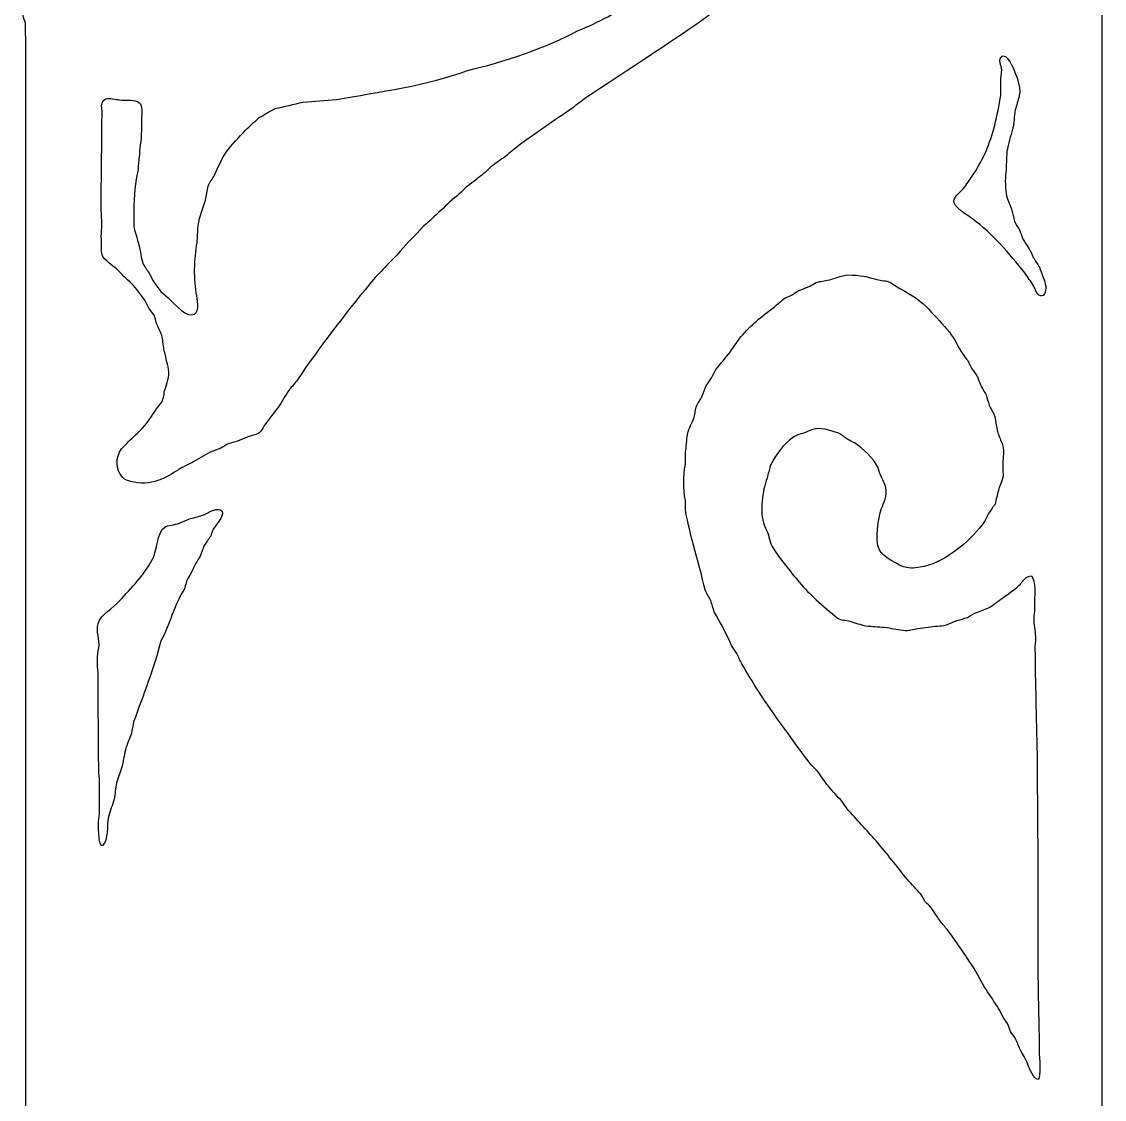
# Model space of a CAD drawing. Header units: centimetres. Extents: x -8.6 to 6.8, y -13.6 to 12.9.
# Drawn here: x -8.56 to -1.87, y -7.9 to -1.25 of the extents above; entities that cross this region are included whole.
import ezdxf

# ---------------------------------------------------------------- set-up
doc = ezdxf.new("R2010")
doc.units = ezdxf.units.CM
doc.header["$MEASUREMENT"] = 0
doc.layers.add('layer 1', color=7, linetype='Continuous')

msp = doc.modelspace()

# ---------------------------------------------------------------- linework, layer by layer
at = {"layer": 'layer 1', "color": 250}
for points, knots in [([(-8.46873, 12.93699), (-6.83087, 12.93626), (-5.16539, 12.93347), (-3.51672, 12.93347), (-3.51672, 12.93347), (-3.11441, 12.93347), (-2.71198, 12.93347), (-2.30967, 12.93347), (-2.30967, 12.93347), (-2.21366, 12.93386), (-2.11761, 12.93425), (-2.0216, 12.93464), (-2.0216, 12.93464), (-1.97231, 12.9414), (-1.92321, 12.93359), (-1.90298, 12.90998), (-1.90298, 12.90998), (-1.88064, 12.8839), (-1.8829, 12.83189), (-1.88994, 12.79138), (-1.88994, 12.79138), (-1.88951, 12.7264), (-1.88908, 12.66141), (-1.88864, 12.59644), (-1.88864, 12.59644), (-1.88864, 12.31464), (-1.88864, 12.03275), (-1.88864, 11.75094), (-1.88864, 11.75094), (-1.88864, 10.65855), (-1.88864, 9.56584), (-1.88864, 8.47345), (-1.88864, 8.47345), (-1.88864, 4.25593), (-1.88864, 0.04032), (-1.88864, -4.16561), (-1.88864, -4.16561), (-1.88864, -6.56336), (-1.88864, -8.95223), (-1.88864, -11.34415), (-1.88864, -11.34415), (-1.88864, -11.90815), (-1.88864, -12.47232), (-1.88864, -13.03632), (-1.88864, -13.03632), (-1.88864, -13.12165), (-1.88864, -13.207), (-1.88864, -13.29232), (-1.88864, -13.29232), (-1.89638, -13.33842), (-1.89374, -13.39634), (-1.88603, -13.44028), (-1.88603, -13.44028), (-1.87483, -13.50417), (-1.89363, -13.55332), (-1.94469, -13.56593), (-1.94469, -13.56593), (-1.98238, -13.57524), (-2.04669, -13.56594), (-2.09199, -13.56593), (-2.09199, -13.56593), (-2.2019, -13.56593), (-2.31186, -13.56593), (-2.42177, -13.56593), (-2.42177, -13.56593), (-2.77846, -13.56593), (-3.13526, -13.56593), (-3.49195, -13.56593), (-3.49195, -13.56593), (-4.64935, -13.56593), (-5.80709, -13.56593), (-6.96449, -13.56593), (-6.96449, -13.56593), (-7.35246, -13.56593), (-7.74055, -13.56593), (-8.12852, -13.56593), (-8.12852, -13.56593), (-8.21758, -13.56593), (-8.30667, -13.56593), (-8.39573, -13.56593), (-8.39573, -13.56593), (-8.44625, -13.566), (-8.49298, -13.57686), (-8.51826, -13.54714), (-8.51826, -13.54714), (-8.54505, -13.51567), (-8.52588, -13.47495), (-8.53391, -13.42737), (-8.53391, -13.42737), (-8.54564, -13.35778), (-8.53261, -13.28807), (-8.5326, -13.21364), (-8.5326, -13.21364), (-8.5326, -12.91657), (-8.5326, -12.61941), (-8.5326, -12.32234), (-8.5326, -12.32234), (-8.5326, -11.1689), (-8.5326, -10.01511), (-8.5326, -8.86166), (-8.5326, -8.86166), (-8.5326, -6.36025), (-8.5326, -3.85808), (-8.5326, -1.35667), (-8.5326, -1.35667), (-8.53347, -1.3234), (-8.53434, -1.29012), (-8.53521, -1.25685), (-8.53521, -1.25685), (-8.53999, -1.2412), (-8.54477, -1.22554), (-8.54955, -1.20988), (-8.54955, -1.20988), (-8.54433, -1.19227), (-8.53912, -1.17465), (-8.53391, -1.15704), (-8.53391, -1.15704), (-8.53347, -1.12768), (-8.53304, -1.09832), (-8.5326, -1.06896), (-8.5326, -1.06896), (-8.5326, -0.96211), (-8.5326, -0.85523), (-8.5326, -0.74838), (-8.5326, -0.74838), (-8.5326, -0.32841), (-8.5326, 0.09168), (-8.5326, 0.51165), (-8.5326, 0.51165), (-8.5326, 1.81461), (-8.5326, 3.11796), (-8.5326, 4.42092), (-8.5326, 4.42092), (-8.5326, 6.58299), (-8.5326, 8.74571), (-8.5326, 10.90779), (-8.5326, 10.90779), (-8.5326, 11.41817), (-8.5326, 11.9287), (-8.5326, 12.43908), (-8.5326, 12.43908), (-8.5326, 12.50601), (-8.5326, 12.57296), (-8.5326, 12.63989), (-8.5326, 12.63989), (-8.53918, 12.67969), (-8.54064, 12.72334), (-8.53391, 12.76319), (-8.53391, 12.76319), (-8.52258, 12.83018), (-8.55587, 12.89751), (-8.50132, 12.9276), (-8.50132, 12.9276), (-8.49046, 12.93073), (-8.47959, 12.93386), (-8.46873, 12.93699)], [0, 0, 0, 0, 0.025, 0.025, 0.025, 0.025, 0.05, 0.05, 0.05, 0.05, 0.075, 0.075, 0.075, 0.075, 0.1, 0.1, 0.1, 0.1, 0.125, 0.125, 0.125, 0.125, 0.15, 0.15, 0.15, 0.15, 0.175, 0.175, 0.175, 0.175, 0.2, 0.2, 0.2, 0.2, 0.225, 0.225, 0.225, 0.225, 0.25, 0.25, 0.25, 0.25, 0.275, 0.275, 0.275, 0.275, 0.3, 0.3, 0.3, 0.3, 0.325, 0.325, 0.325, 0.325, 0.35, 0.35, 0.35, 0.35, 0.375, 0.375, 0.375, 0.375, 0.4, 0.4, 0.4, 0.4, 0.425, 0.425, 0.425, 0.425, 0.45, 0.45, 0.45, 0.45, 0.475, 0.475, 0.475, 0.475, 0.5, 0.5, 0.5, 0.5, 0.525, 0.525, 0.525, 0.525, 0.55, 0.55, 0.55, 0.55, 0.575, 0.575, 0.575, 0.575, 0.6, 0.6, 0.6, 0.6, 0.625, 0.625, 0.625, 0.625, 0.65, 0.65, 0.65, 0.65, 0.675, 0.675, 0.675, 0.675, 0.7, 0.7, 0.7, 0.7, 0.725, 0.725, 0.725, 0.725, 0.75, 0.75, 0.75, 0.75, 0.775, 0.775, 0.775, 0.775, 0.8, 0.8, 0.8, 0.8, 0.825, 0.825, 0.825, 0.825, 0.85, 0.85, 0.85, 0.85, 0.875, 0.875, 0.875, 0.875, 0.9, 0.9, 0.9, 0.9, 0.925, 0.925, 0.925, 0.925, 0.95, 0.95, 0.95, 0.95, 1, 1, 1, 1]), ([(-2.99532, 0.1394), (-3.02495, 0.11862), (-3.04601, 0.09086), (-3.07483, 0.07011), (-3.07483, 0.07011), (-3.19071, -0.0133), (-3.28578, -0.11753), (-3.40201, -0.20115), (-3.40201, -0.20115), (-3.41461, -0.21289), (-3.42721, -0.22464), (-3.43981, -0.23638), (-3.43981, -0.23638), (-3.50723, -0.2844), (-3.57063, -0.33525), (-3.63794, -0.38317), (-3.63794, -0.38317), (-3.66314, -0.40548), (-3.68835, -0.4278), (-3.71355, -0.45011), (-3.71355, -0.45011), (-3.84863, -0.54294), (-3.98275, -0.63652), (-4.11763, -0.72959), (-4.11763, -0.72959), (-4.1733, -0.768), (-4.22544, -0.81249), (-4.28318, -0.84937), (-4.28318, -0.84937), (-4.30186, -0.85876), (-4.32055, -0.86816), (-4.33923, -0.87755), (-4.33923, -0.87755), (-4.4271, -0.93368), (-4.5169, -0.9947), (-4.60905, -1.04665), (-4.60905, -1.04665), (-4.66119, -1.07209), (-4.71334, -1.09754), (-4.76548, -1.12298), (-4.76548, -1.12298), (-4.87989, -1.18706), (-4.99569, -1.25471), (-5.12264, -1.305), (-5.12264, -1.305), (-5.29725, -1.40206), (-5.60128, -1.5067), (-5.80567, -1.55043), (-5.80567, -1.55043), (-6.03937, -1.64212), (-6.36146, -1.68474), (-6.61384, -1.7301), (-6.61384, -1.7301), (-6.68205, -1.73558), (-6.75028, -1.74106), (-6.81849, -1.74654), (-6.81849, -1.74654), (-6.87671, -1.75985), (-6.93495, -1.77316), (-6.99316, -1.78647), (-6.99316, -1.78647), (-7.02575, -1.80486), (-7.05834, -1.82326), (-7.09093, -1.84166), (-7.09093, -1.84166), (-7.11873, -1.86749), (-7.14655, -1.89333), (-7.17435, -1.91916), (-7.17435, -1.91916), (-7.21334, -1.96274), (-7.25936, -2.00595), (-7.29297, -2.05421), (-7.29297, -2.05421), (-7.32341, -2.0979), (-7.34178, -2.1465), (-7.36597, -2.1963), (-7.36597, -2.1963), (-7.37728, -2.2196), (-7.39613, -2.23891), (-7.40507, -2.26441), (-7.40507, -2.26441), (-7.41072, -2.29337), (-7.41637, -2.32234), (-7.42202, -2.35131), (-7.42202, -2.35131), (-7.43874, -2.40157), (-7.45663, -2.4469), (-7.46764, -2.50866), (-7.46764, -2.50866), (-7.46938, -2.54389), (-7.47112, -2.57913), (-7.47285, -2.61435), (-7.47285, -2.61435), (-7.49065, -2.71327), (-7.49528, -2.83966), (-7.47546, -2.94198), (-7.47546, -2.94198), (-7.46778, -2.98165), (-7.45594, -3.05593), (-7.50544, -3.05941), (-7.50544, -3.05941), (-7.55926, -3.06321), (-7.63077, -2.96742), (-7.66577, -2.94198), (-7.66577, -2.94198), (-7.70906, -2.91053), (-7.74119, -2.85918), (-7.76484, -2.81046), (-7.76484, -2.81046), (-7.77831, -2.78893), (-7.79178, -2.7674), (-7.80525, -2.74587), (-7.80525, -2.74587), (-7.82102, -2.70956), (-7.82156, -2.66613), (-7.83262, -2.62609), (-7.83262, -2.62609), (-7.84261, -2.59165), (-7.85261, -2.5572), (-7.8626, -2.52275), (-7.8626, -2.52275), (-7.86304, -2.48831), (-7.86347, -2.45386), (-7.8639, -2.41942), (-7.8639, -2.41942), (-7.86391, -2.32382), (-7.85458, -2.23962), (-7.83783, -2.16107), (-7.83783, -2.16107), (-7.83523, -2.13445), (-7.83262, -2.10783), (-7.83001, -2.08122), (-7.83001, -2.08122), (-7.82914, -2.06478), (-7.82828, -2.04833), (-7.82741, -2.03189), (-7.82741, -2.03189), (-7.81711, -1.97552), (-7.81568, -1.91416), (-7.81568, -1.85105), (-7.81568, -1.85105), (-7.81567, -1.81409), (-7.80931, -1.77088), (-7.83001, -1.75006), (-7.83001, -1.75006), (-7.85223, -1.72772), (-7.91326, -1.73821), (-7.95385, -1.73245), (-7.95385, -1.73245), (-7.97606, -1.72929), (-8.01306, -1.71912), (-8.03597, -1.72658), (-8.03597, -1.72658), (-8.04654, -1.73002), (-8.056, -1.74015), (-8.05943, -1.75006), (-8.05943, -1.75006), (-8.06788, -1.77449), (-8.05464, -1.80248), (-8.05943, -1.82991), (-8.05943, -1.82991), (-8.0603, -1.86162), (-8.06117, -1.89333), (-8.06204, -1.92503), (-8.06204, -1.92503), (-8.06204, -1.96495), (-8.06204, -2.00489), (-8.06204, -2.04481), (-8.06204, -2.04481), (-8.06291, -2.127), (-8.06378, -2.20922), (-8.06464, -2.29142), (-8.06464, -2.29142), (-8.06464, -2.33173), (-8.06464, -2.37206), (-8.06464, -2.41237), (-8.06464, -2.41237), (-8.06334, -2.44094), (-8.06204, -2.46952), (-8.06073, -2.49809), (-8.06073, -2.49809), (-8.06204, -2.52393), (-8.06334, -2.54977), (-8.06464, -2.5756), (-8.06464, -2.5756), (-8.05827, -2.61191), (-8.07168, -2.66221), (-8.05682, -2.6942), (-8.05682, -2.6942), (-8.04483, -2.72003), (-7.99502, -2.7565), (-7.97079, -2.77406), (-7.97079, -2.77406), (-7.95906, -2.78619), (-7.94733, -2.79833), (-7.9356, -2.81046), (-7.9356, -2.81046), (-7.90754, -2.84197), (-7.87024, -2.86694), (-7.84566, -2.90206), (-7.84566, -2.90206), (-7.82941, -2.92527), (-7.81128, -2.94647), (-7.79612, -2.96899), (-7.79612, -2.96899), (-7.78787, -2.98504), (-7.77961, -3.00109), (-7.77136, -3.01714), (-7.77136, -3.01714), (-7.76006, -3.03201), (-7.74876, -3.04689), (-7.73747, -3.06176), (-7.73747, -3.06176), (-7.73312, -3.0782), (-7.72877, -3.09464), (-7.72443, -3.11108), (-7.72443, -3.11108), (-7.71313, -3.13574), (-7.70183, -3.16041), (-7.69054, -3.18506), (-7.69054, -3.18506), (-7.68619, -3.21364), (-7.68185, -3.24222), (-7.6775, -3.27079), (-7.6775, -3.27079), (-7.66795, -3.31228), (-7.65838, -3.35378), (-7.64883, -3.39526), (-7.64883, -3.39526), (-7.64087, -3.43904), (-7.66145, -3.48476), (-7.67099, -3.51857), (-7.67099, -3.51857), (-7.6784, -3.54485), (-7.67922, -3.57422), (-7.69054, -3.59725), (-7.69054, -3.59725), (-7.7014, -3.61134), (-7.71226, -3.62543), (-7.72313, -3.63952), (-7.72313, -3.63952), (-7.75187, -3.68184), (-7.77608, -3.72044), (-7.80916, -3.75812), (-7.80916, -3.75812), (-7.83827, -3.78592), (-7.86738, -3.81371), (-7.89649, -3.8415), (-7.89649, -3.8415), (-7.91083, -3.85637), (-7.92517, -3.87125), (-7.93951, -3.88612), (-7.93951, -3.88612), (-7.97696, -3.93991), (-7.97659, -4.0124), (-7.93429, -4.0611), (-7.93429, -4.0611), (-7.91887, -4.07885), (-7.89156, -4.08583), (-7.8626, -4.09163), (-7.8626, -4.09163), (-7.73575, -4.11703), (-7.64387, -4.0504), (-7.57453, -4.0059), (-7.57453, -4.0059), (-7.55194, -3.99494), (-7.52934, -3.98398), (-7.50674, -3.97302), (-7.50674, -3.97302), (-7.46895, -3.95071), (-7.43114, -3.9284), (-7.39334, -3.90609), (-7.39334, -3.90609), (-7.37118, -3.89787), (-7.34902, -3.88965), (-7.32686, -3.88143), (-7.32686, -3.88143), (-7.31209, -3.87282), (-7.29731, -3.8642), (-7.28254, -3.85559), (-7.28254, -3.85559), (-7.26299, -3.85011), (-7.24343, -3.84463), (-7.22388, -3.83915), (-7.22388, -3.83915), (-7.2039, -3.83054), (-7.18391, -3.82193), (-7.16392, -3.81332), (-7.16392, -3.81332), (-7.13793, -3.80409), (-7.11134, -3.8001), (-7.09093, -3.78631), (-7.09093, -3.78631), (-7.07415, -3.77498), (-7.0682, -3.75712), (-7.05704, -3.74051), (-7.05704, -3.74051), (-7.0413, -3.71711), (-7.02294, -3.69536), (-7.0062, -3.67123), (-7.0062, -3.67123), (-6.99577, -3.6587), (-6.98534, -3.64617), (-6.97491, -3.63365), (-6.97491, -3.63365), (-6.95145, -3.59608), (-6.92799, -3.55849), (-6.90453, -3.52092), (-6.90453, -3.52092), (-6.88758, -3.50056), (-6.87063, -3.4802), (-6.85369, -3.45985), (-6.85369, -3.45985), (-6.71555, -3.25247), (-6.56394, -3.05938), (-6.40789, -2.868), (-6.40789, -2.868), (-6.34975, -2.7967), (-6.27844, -2.73433), (-6.21888, -2.66485), (-6.21888, -2.66485), (-6.17475, -2.61336), (-6.12666, -2.56799), (-6.08201, -2.51806), (-6.08201, -2.51806), (-6.05855, -2.49692), (-6.03509, -2.47578), (-6.01162, -2.45465), (-6.01162, -2.45465), (-5.97426, -2.41942), (-5.93689, -2.38418), (-5.89952, -2.34896), (-5.89952, -2.34896), (-5.85976, -2.32014), (-5.82934, -2.28227), (-5.79003, -2.25384), (-5.79003, -2.25384), (-5.75697, -2.22993), (-5.72811, -2.20376), (-5.69487, -2.17986), (-5.69487, -2.17986), (-5.68314, -2.16812), (-5.67141, -2.15637), (-5.65968, -2.14463), (-5.65968, -2.14463), (-5.63027, -2.12281), (-5.59985, -2.10287), (-5.56974, -2.08122), (-5.56974, -2.08122), (-5.5428, -2.05851), (-5.51586, -2.03581), (-5.48892, -2.0131), (-5.48892, -2.0131), (-5.37942, -1.93626), (-5.2716, -1.86087), (-5.16044, -1.78529), (-5.16044, -1.78529), (-5.13003, -1.7622), (-5.0996, -1.7391), (-5.06919, -1.71601), (-5.06919, -1.71601), (-4.8439, -1.56774), (-4.61897, -1.42104), (-4.39658, -1.26977), (-4.39658, -1.26977), (-4.33433, -1.22742), (-4.2761, -1.178), (-4.2154, -1.13472), (-4.2154, -1.13472), (-4.15958, -1.09493), (-4.10206, -1.05959), (-4.04594, -1.01964), (-4.04594, -1.01964), (-4.02231, -1.00282), (-3.99961, -0.98313), (-3.97555, -0.96562), (-3.97555, -0.96562), (-3.96599, -0.95584), (-3.95643, -0.94605), (-3.94687, -0.93627), (-3.94687, -0.93627), (-3.91779, -0.91549), (-3.88865, -0.89677), (-3.85954, -0.87638), (-3.85954, -0.87638), (-3.84911, -0.86698), (-3.83868, -0.85759), (-3.82826, -0.84819), (-3.82826, -0.84819), (-3.78032, -0.81402), (-3.73993, -0.77442), (-3.69269, -0.74016), (-3.69269, -0.74016), (-3.67879, -0.72724), (-3.66488, -0.71432), (-3.65098, -0.70141), (-3.65098, -0.70141), (-3.62827, -0.68493), (-3.61075, -0.66362), (-3.58841, -0.64739), (-3.58841, -0.64739), (-3.53776, -0.61059), (-3.48969, -0.56398), (-3.44894, -0.51821), (-3.44894, -0.51821), (-3.42118, -0.48704), (-3.38483, -0.45967), (-3.35769, -0.42779), (-3.35769, -0.42779), (-3.27584, -0.33166), (-3.19636, -0.24163), (-3.12567, -0.13422), (-3.12567, -0.13422), (-3.10047, -0.09594), (-3.07017, -0.05473), (-3.04746, -0.01561), (-3.04746, -0.01561), (-3.03659, 0.00826), (-3.02573, 0.03215), (-3.01487, 0.05602), (-3.01487, 0.05602), (-3.00071, 0.07761), (-2.9657, 0.10261), (-2.97837, 0.13587), (-2.97837, 0.13587), (-2.98366, 0.13815), (-2.98668, 0.13929), (-2.99532, 0.1394)], [0, 0, 0, 0, 0.0092593, 0.0092593, 0.0092593, 0.0092593, 0.0185185, 0.0185185, 0.0185185, 0.0185185, 0.0277778, 0.0277778, 0.0277778, 0.0277778, 0.037037, 0.037037, 0.037037, 0.037037, 0.0462963, 0.0462963, 0.0462963, 0.0462963, 0.0555556, 0.0555556, 0.0555556, 0.0555556, 0.0648148, 0.0648148, 0.0648148, 0.0648148, 0.0740741, 0.0740741, 0.0740741, 0.0740741, 0.0833333, 0.0833333, 0.0833333, 0.0833333, 0.0925926, 0.0925926, 0.0925926, 0.0925926, 0.1018519, 0.1018519, 0.1018519, 0.1018519, 0.1111111, 0.1111111, 0.1111111, 0.1111111, 0.1203704, 0.1203704, 0.1203704, 0.1203704, 0.1296296, 0.1296296, 0.1296296, 0.1296296, 0.1388889, 0.1388889, 0.1388889, 0.1388889, 0.1481481, 0.1481481, 0.1481481, 0.1481481, 0.1574074, 0.1574074, 0.1574074, 0.1574074, 0.1666667, 0.1666667, 0.1666667, 0.1666667, 0.1759259, 0.1759259, 0.1759259, 0.1759259, 0.1851852, 0.1851852, 0.1851852, 0.1851852, 0.1944444, 0.1944444, 0.1944444, 0.1944444, 0.2037037, 0.2037037, 0.2037037, 0.2037037, 0.212963, 0.212963, 0.212963, 0.212963, 0.2222222, 0.2222222, 0.2222222, 0.2222222, 0.2314815, 0.2314815, 0.2314815, 0.2314815, 0.2407407, 0.2407407, 0.2407407, 0.2407407, 0.25, 0.25, 0.25, 0.25, 0.2592593, 0.2592593, 0.2592593, 0.2592593, 0.2685185, 0.2685185, 0.2685185, 0.2685185, 0.2777778, 0.2777778, 0.2777778, 0.2777778, 0.287037, 0.287037, 0.287037, 0.287037, 0.2962963, 0.2962963, 0.2962963, 0.2962963, 0.3055556, 0.3055556, 0.3055556, 0.3055556, 0.3148148, 0.3148148, 0.3148148, 0.3148148, 0.3240741, 0.3240741, 0.3240741, 0.3240741, 0.3333333, 0.3333333, 0.3333333, 0.3333333, 0.3425926, 0.3425926, 0.3425926, 0.3425926, 0.3518519, 0.3518519, 0.3518519, 0.3518519, 0.3611111, 0.3611111, 0.3611111, 0.3611111, 0.3703704, 0.3703704, 0.3703704, 0.3703704, 0.3796296, 0.3796296, 0.3796296, 0.3796296, 0.3888889, 0.3888889, 0.3888889, 0.3888889, 0.3981481, 0.3981481, 0.3981481, 0.3981481, 0.4074074, 0.4074074, 0.4074074, 0.4074074, 0.4166667, 0.4166667, 0.4166667, 0.4166667, 0.4259259, 0.4259259, 0.4259259, 0.4259259, 0.4351852, 0.4351852, 0.4351852, 0.4351852, 0.4444444, 0.4444444, 0.4444444, 0.4444444, 0.4537037, 0.4537037, 0.4537037, 0.4537037, 0.462963, 0.462963, 0.462963, 0.462963, 0.4722222, 0.4722222, 0.4722222, 0.4722222, 0.4814815, 0.4814815, 0.4814815, 0.4814815, 0.4907407, 0.4907407, 0.4907407, 0.4907407, 0.5, 0.5, 0.5, 0.5, 0.5092593, 0.5092593, 0.5092593, 0.5092593, 0.5185185, 0.5185185, 0.5185185, 0.5185185, 0.5277778, 0.5277778, 0.5277778, 0.5277778, 0.537037, 0.537037, 0.537037, 0.537037, 0.5462963, 0.5462963, 0.5462963, 0.5462963, 0.5555556, 0.5555556, 0.5555556, 0.5555556, 0.5648148, 0.5648148, 0.5648148, 0.5648148, 0.5740741, 0.5740741, 0.5740741, 0.5740741, 0.5833333, 0.5833333, 0.5833333, 0.5833333, 0.5925926, 0.5925926, 0.5925926, 0.5925926, 0.6018519, 0.6018519, 0.6018519, 0.6018519, 0.6111111, 0.6111111, 0.6111111, 0.6111111, 0.6203704, 0.6203704, 0.6203704, 0.6203704, 0.6296296, 0.6296296, 0.6296296, 0.6296296, 0.6388889, 0.6388889, 0.6388889, 0.6388889, 0.6481481, 0.6481481, 0.6481481, 0.6481481, 0.6574074, 0.6574074, 0.6574074, 0.6574074, 0.6666667, 0.6666667, 0.6666667, 0.6666667, 0.6759259, 0.6759259, 0.6759259, 0.6759259, 0.6851852, 0.6851852, 0.6851852, 0.6851852, 0.6944444, 0.6944444, 0.6944444, 0.6944444, 0.7037037, 0.7037037, 0.7037037, 0.7037037, 0.712963, 0.712963, 0.712963, 0.712963, 0.7222222, 0.7222222, 0.7222222, 0.7222222, 0.7314815, 0.7314815, 0.7314815, 0.7314815, 0.7407407, 0.7407407, 0.7407407, 0.7407407, 0.75, 0.75, 0.75, 0.75, 0.7592593, 0.7592593, 0.7592593, 0.7592593, 0.7685185, 0.7685185, 0.7685185, 0.7685185, 0.7777778, 0.7777778, 0.7777778, 0.7777778, 0.787037, 0.787037, 0.787037, 0.787037, 0.7962963, 0.7962963, 0.7962963, 0.7962963, 0.8055556, 0.8055556, 0.8055556, 0.8055556, 0.8148148, 0.8148148, 0.8148148, 0.8148148, 0.8240741, 0.8240741, 0.8240741, 0.8240741, 0.8333333, 0.8333333, 0.8333333, 0.8333333, 0.8425926, 0.8425926, 0.8425926, 0.8425926, 0.8518519, 0.8518519, 0.8518519, 0.8518519, 0.8611111, 0.8611111, 0.8611111, 0.8611111, 0.8703704, 0.8703704, 0.8703704, 0.8703704, 0.8796296, 0.8796296, 0.8796296, 0.8796296, 0.8888889, 0.8888889, 0.8888889, 0.8888889, 0.8981481, 0.8981481, 0.8981481, 0.8981481, 0.9074074, 0.9074074, 0.9074074, 0.9074074, 0.9166667, 0.9166667, 0.9166667, 0.9166667, 0.9259259, 0.9259259, 0.9259259, 0.9259259, 0.9351852, 0.9351852, 0.9351852, 0.9351852, 0.9444444, 0.9444444, 0.9444444, 0.9444444, 0.9537037, 0.9537037, 0.9537037, 0.9537037, 0.962963, 0.962963, 0.962963, 0.962963, 0.9722222, 0.9722222, 0.9722222, 0.9722222, 0.9814815, 0.9814815, 0.9814815, 0.9814815, 1, 1, 1, 1]), ([(-2.50129, -1.46001), (-2.54055, -1.48096), (-2.5017, -1.52554), (-2.50911, -1.56452), (-2.50911, -1.56452), (-2.51832, -1.61296), (-2.5072, -1.67318), (-2.51693, -1.72658), (-2.51693, -1.72658), (-2.52904, -1.79305), (-2.54028, -1.85079), (-2.55734, -1.91212), (-2.55734, -1.91212), (-2.5881, -2.02269), (-2.63097, -2.11666), (-2.6903, -2.20217), (-2.6903, -2.20217), (-2.70696, -2.2262), (-2.72435, -2.2553), (-2.74374, -2.2785), (-2.74374, -2.2785), (-2.7625, -2.30094), (-2.79578, -2.32293), (-2.8037, -2.35365), (-2.8037, -2.35365), (-2.81264, -2.38834), (-2.71197, -2.44975), (-2.68899, -2.46639), (-2.68899, -2.46639), (-2.56182, -2.55851), (-2.46266, -2.68026), (-2.36572, -2.79989), (-2.36572, -2.79989), (-2.34748, -2.82651), (-2.32922, -2.85313), (-2.31098, -2.87974), (-2.31098, -2.87974), (-2.3018, -2.89883), (-2.29723, -2.92583), (-2.27969, -2.93729), (-2.27969, -2.93729), (-2.27171, -2.9425), (-2.26242, -2.94189), (-2.25232, -2.93963), (-2.25232, -2.93963), (-2.22938, -2.91338), (-2.23389, -2.87616), (-2.2471, -2.84217), (-2.2471, -2.84217), (-2.25666, -2.81594), (-2.26622, -2.78971), (-2.27578, -2.76349), (-2.27578, -2.76349), (-2.28838, -2.74392), (-2.30098, -2.72434), (-2.31358, -2.70477), (-2.31358, -2.70477), (-2.32365, -2.68412), (-2.32983, -2.66405), (-2.34226, -2.64606), (-2.34226, -2.64606), (-2.35356, -2.62884), (-2.36486, -2.61161), (-2.37615, -2.59439), (-2.37615, -2.59439), (-2.3831, -2.5756), (-2.39006, -2.55681), (-2.39701, -2.53802), (-2.39701, -2.53802), (-2.40636, -2.51854), (-2.42209, -2.50236), (-2.42959, -2.48048), (-2.42959, -2.48048), (-2.43481, -2.45778), (-2.44002, -2.43507), (-2.44524, -2.41237), (-2.44524, -2.41237), (-2.45532, -2.38325), (-2.4703, -2.35838), (-2.47782, -2.32547), (-2.47782, -2.32547), (-2.48595, -2.2899), (-2.48906, -2.21866), (-2.48173, -2.17986), (-2.48173, -2.17986), (-2.48, -2.1368), (-2.47826, -2.09374), (-2.47652, -2.05068), (-2.47652, -2.05068), (-2.46665, -1.99933), (-2.454, -1.95815), (-2.44133, -1.91329), (-2.44133, -1.91329), (-2.43088, -1.87633), (-2.43329, -1.83497), (-2.42438, -1.79468), (-2.42438, -1.79468), (-2.41613, -1.76572), (-2.40787, -1.73675), (-2.39961, -1.70779), (-2.39961, -1.70779), (-2.38535, -1.65072), (-2.43223, -1.53648), (-2.45697, -1.49993), (-2.45697, -1.49993), (-2.46827, -1.48323), (-2.47541, -1.46361), (-2.50129, -1.46001)], [0, 0, 0, 0, 0.0357143, 0.0357143, 0.0357143, 0.0357143, 0.0714286, 0.0714286, 0.0714286, 0.0714286, 0.1071429, 0.1071429, 0.1071429, 0.1071429, 0.1428571, 0.1428571, 0.1428571, 0.1428571, 0.1785714, 0.1785714, 0.1785714, 0.1785714, 0.2142857, 0.2142857, 0.2142857, 0.2142857, 0.25, 0.25, 0.25, 0.25, 0.2857143, 0.2857143, 0.2857143, 0.2857143, 0.3214286, 0.3214286, 0.3214286, 0.3214286, 0.3571429, 0.3571429, 0.3571429, 0.3571429, 0.3928571, 0.3928571, 0.3928571, 0.3928571, 0.4285714, 0.4285714, 0.4285714, 0.4285714, 0.4642857, 0.4642857, 0.4642857, 0.4642857, 0.5, 0.5, 0.5, 0.5, 0.5357143, 0.5357143, 0.5357143, 0.5357143, 0.5714286, 0.5714286, 0.5714286, 0.5714286, 0.6071429, 0.6071429, 0.6071429, 0.6071429, 0.6428571, 0.6428571, 0.6428571, 0.6428571, 0.6785714, 0.6785714, 0.6785714, 0.6785714, 0.7142857, 0.7142857, 0.7142857, 0.7142857, 0.75, 0.75, 0.75, 0.75, 0.7857143, 0.7857143, 0.7857143, 0.7857143, 0.8214286, 0.8214286, 0.8214286, 0.8214286, 0.8571429, 0.8571429, 0.8571429, 0.8571429, 0.8928571, 0.8928571, 0.8928571, 0.8928571, 0.9285714, 0.9285714, 0.9285714, 0.9285714, 1, 1, 1, 1]), ([(-3.45936, -2.81281), (-3.4724, -2.81516), (-3.48544, -2.81751), (-3.49847, -2.81985), (-3.49847, -2.81985), (-3.5228, -2.82768), (-3.54714, -2.83551), (-3.57146, -2.84334), (-3.57146, -2.84334), (-3.6002, -2.84985), (-3.62804, -2.85037), (-3.65228, -2.85978), (-3.65228, -2.85978), (-3.66705, -2.868), (-3.68183, -2.87622), (-3.6966, -2.88444), (-3.6966, -2.88444), (-3.71702, -2.89227), (-3.73745, -2.9001), (-3.75787, -2.90793), (-3.75787, -2.90793), (-3.77394, -2.9181), (-3.79002, -2.92828), (-3.8061, -2.93846), (-3.8061, -2.93846), (-3.82087, -2.94472), (-3.83564, -2.95099), (-3.85041, -2.95725), (-3.85041, -2.95725), (-3.87648, -2.97956), (-3.90256, -3.00187), (-3.92863, -3.02418), (-3.92863, -3.02418), (-4.00065, -3.0764), (-4.07172, -3.13679), (-4.12545, -3.20503), (-4.12545, -3.20503), (-4.145, -3.23282), (-4.16456, -3.26061), (-4.18411, -3.2884), (-4.18411, -3.2884), (-4.21322, -3.32402), (-4.24234, -3.35965), (-4.27145, -3.39526), (-4.27145, -3.39526), (-4.28057, -3.41288), (-4.2897, -3.4305), (-4.29882, -3.44811), (-4.29882, -3.44811), (-4.31012, -3.46416), (-4.32142, -3.48021), (-4.33271, -3.49626), (-4.33271, -3.49626), (-4.34053, -3.51739), (-4.34835, -3.53853), (-4.35617, -3.55967), (-4.35617, -3.55967), (-4.36737, -3.58301), (-4.38505, -3.60256), (-4.39398, -3.62895), (-4.39398, -3.62895), (-4.39789, -3.6493), (-4.4018, -3.66966), (-4.40571, -3.69002), (-4.40571, -3.69002), (-4.41787, -3.72656), (-4.43802, -3.75409), (-4.44742, -3.79688), (-4.44742, -3.79688), (-4.45133, -3.83367), (-4.45524, -3.87047), (-4.45915, -3.90726), (-4.45915, -3.90726), (-4.45959, -3.93231), (-4.46002, -3.95737), (-4.46045, -3.98242), (-4.46045, -3.98242), (-4.47312, -4.05493), (-4.47336, -4.13077), (-4.46045, -4.20436), (-4.46045, -4.20436), (-4.46045, -4.22276), (-4.46045, -4.24116), (-4.46045, -4.25955), (-4.46045, -4.25955), (-4.42887, -4.43862), (-4.37871, -4.58478), (-4.33793, -4.75629), (-4.33793, -4.75629), (-4.32974, -4.78032), (-4.31389, -4.79903), (-4.30403, -4.82087), (-4.30403, -4.82087), (-4.29665, -4.84475), (-4.28926, -4.86863), (-4.28187, -4.89251), (-4.28187, -4.89251), (-4.24435, -4.95636), (-4.20477, -5.03211), (-4.17499, -5.09918), (-4.17499, -5.09918), (-4.16413, -5.11562), (-4.15326, -5.13207), (-4.1424, -5.1485), (-4.1424, -5.1485), (-4.13241, -5.17003), (-4.12241, -5.19156), (-4.11242, -5.21309), (-4.11242, -5.21309), (-4.07751, -5.26804), (-4.04583, -5.32547), (-4.00944, -5.38102), (-4.00944, -5.38102), (-3.90922, -5.53403), (-3.79889, -5.68136), (-3.69008, -5.82843), (-3.69008, -5.82843), (-3.67531, -5.84369), (-3.66054, -5.85896), (-3.64576, -5.87422), (-3.64576, -5.87422), (-3.62317, -5.90554), (-3.60057, -5.93686), (-3.57798, -5.96817), (-3.57798, -5.96817), (-3.54974, -5.99948), (-3.52149, -6.0308), (-3.49325, -6.06211), (-3.49325, -6.06211), (-3.48283, -6.07699), (-3.4724, -6.09187), (-3.46197, -6.10674), (-3.46197, -6.10674), (-3.40245, -6.17288), (-3.34291, -6.23905), (-3.28339, -6.3052), (-3.28339, -6.3052), (-3.21629, -6.38402), (-3.15433, -6.46313), (-3.08917, -6.54358), (-3.08917, -6.54358), (-3.0618, -6.57372), (-3.03442, -6.60387), (-3.00705, -6.634), (-3.00705, -6.634), (-2.99749, -6.65005), (-2.98793, -6.6661), (-2.97837, -6.68215), (-2.97837, -6.68215), (-2.96664, -6.69389), (-2.95491, -6.70564), (-2.94318, -6.71738), (-2.94318, -6.71738), (-2.92276, -6.74752), (-2.90233, -6.77766), (-2.88191, -6.8078), (-2.88191, -6.8078), (-2.86714, -6.82541), (-2.85236, -6.84303), (-2.83759, -6.86064), (-2.83759, -6.86064), (-2.78781, -6.93214), (-2.73753, -7.00118), (-2.6903, -7.07319), (-2.6903, -7.07319), (-2.65757, -7.12308), (-2.63675, -7.17285), (-2.60426, -7.22233), (-2.60426, -7.22233), (-2.57966, -7.2598), (-2.55206, -7.30101), (-2.52736, -7.33859), (-2.52736, -7.33859), (-2.5178, -7.35698), (-2.50824, -7.37538), (-2.49868, -7.39378), (-2.49868, -7.39378), (-2.48912, -7.40787), (-2.47956, -7.42196), (-2.47, -7.43605), (-2.47, -7.43605), (-2.46479, -7.45093), (-2.45958, -7.4658), (-2.45436, -7.48068), (-2.45436, -7.48068), (-2.44437, -7.49438), (-2.43437, -7.50808), (-2.42438, -7.52178), (-2.42438, -7.52178), (-2.41439, -7.54526), (-2.40439, -7.56875), (-2.3944, -7.59224), (-2.3944, -7.59224), (-2.37922, -7.62346), (-2.36093, -7.64767), (-2.34617, -7.68501), (-2.34617, -7.68501), (-2.33724, -7.70761), (-2.31105, -7.77414), (-2.28491, -7.7766), (-2.28491, -7.7766), (-2.26185, -7.76384), (-2.27708, -7.64084), (-2.27708, -7.60163), (-2.27708, -7.60163), (-2.27709, -7.42522), (-2.2849, -7.25738), (-2.28491, -7.08141), (-2.28491, -7.08141), (-2.28534, -6.82622), (-2.28577, -6.57096), (-2.28621, -6.31576), (-2.28621, -6.31576), (-2.28708, -6.19561), (-2.28795, -6.07541), (-2.28882, -5.95525), (-2.28882, -5.95525), (-2.28925, -5.89146), (-2.28969, -5.82764), (-2.29012, -5.76384), (-2.29012, -5.76384), (-2.29359, -5.6112), (-2.29707, -5.45851), (-2.30055, -5.30586), (-2.30055, -5.30586), (-2.30098, -5.25968), (-2.30142, -5.21348), (-2.30185, -5.16729), (-2.30185, -5.16729), (-2.30231, -5.14165), (-2.30609, -5.11273), (-2.30185, -5.08744), (-2.30185, -5.08744), (-2.29566, -5.05047), (-2.30291, -5.0084), (-2.30837, -4.97588), (-2.30837, -4.97588), (-2.31473, -4.93801), (-2.30528, -4.89721), (-2.30576, -4.85963), (-2.30576, -4.85963), (-2.30646, -4.80517), (-2.29522, -4.69616), (-2.32531, -4.66939), (-2.32531, -4.66939), (-2.35933, -4.66932), (-2.37757, -4.70206), (-2.3931, -4.71988), (-2.3931, -4.71988), (-2.41298, -4.7427), (-2.46403, -4.77961), (-2.49086, -4.79739), (-2.49086, -4.79739), (-2.52084, -4.81891), (-2.55082, -4.84045), (-2.5808, -4.86197), (-2.5808, -4.86197), (-2.60575, -4.87614), (-2.63385, -4.88337), (-2.66292, -4.89485), (-2.66292, -4.89485), (-2.68204, -4.90542), (-2.70116, -4.91599), (-2.72028, -4.92656), (-2.72028, -4.92656), (-2.74157, -4.93282), (-2.76286, -4.93909), (-2.78415, -4.94535), (-2.78415, -4.94535), (-2.80631, -4.95435), (-2.82847, -4.96336), (-2.85063, -4.97236), (-2.85063, -4.97236), (-2.88456, -4.9816), (-2.92382, -4.97903), (-2.96142, -4.98528), (-2.96142, -4.98528), (-2.98315, -4.98802), (-3.00488, -4.99076), (-3.0266, -4.9935), (-3.0266, -4.9935), (-3.0518, -4.99844), (-3.08276, -5.0104), (-3.11654, -5.00524), (-3.11654, -5.00524), (-3.15475, -4.9994), (-3.19191, -4.9928), (-3.23255, -4.98645), (-3.23255, -4.98645), (-3.26992, -4.98371), (-3.30729, -4.98097), (-3.34465, -4.97823), (-3.34465, -4.97823), (-3.3812, -4.97102), (-3.41268, -4.9592), (-3.44502, -4.95005), (-3.44502, -4.95005), (-3.46984, -4.94303), (-3.50018, -4.94244), (-3.52063, -4.93126), (-3.52063, -4.93126), (-3.56451, -4.89329), (-3.6084, -4.85531), (-3.65228, -4.81735), (-3.65228, -4.81735), (-3.7272, -4.74985), (-3.78665, -4.67477), (-3.84911, -4.59541), (-3.84911, -4.59541), (-3.87824, -4.5584), (-3.91142, -4.51621), (-3.93254, -4.47211), (-3.93254, -4.47211), (-3.93775, -4.45332), (-3.94296, -4.43452), (-3.94818, -4.41574), (-3.94818, -4.41574), (-3.95643, -4.39734), (-3.96469, -4.37894), (-3.97294, -4.36054), (-3.97294, -4.36054), (-4.00558, -4.26559), (-3.9843, -4.14691), (-3.956, -4.0658), (-3.956, -4.0658), (-3.94948, -4.04074), (-3.94296, -4.01569), (-3.93645, -3.99064), (-3.93645, -3.99064), (-3.9118, -3.93431), (-3.84863, -3.8517), (-3.79958, -3.81684), (-3.79958, -3.81684), (-3.77907, -3.80227), (-3.75495, -3.79713), (-3.72789, -3.78748), (-3.72789, -3.78748), (-3.70425, -3.77906), (-3.68214, -3.76671), (-3.65489, -3.76165), (-3.65489, -3.76165), (-3.61721, -3.75465), (-3.53217, -3.78043), (-3.50629, -3.79336), (-3.50629, -3.79336), (-3.49108, -3.80431), (-3.47587, -3.81528), (-3.46067, -3.82623), (-3.46067, -3.82623), (-3.4459, -3.83406), (-3.43112, -3.84189), (-3.41635, -3.84972), (-3.41635, -3.84972), (-3.36066, -3.88541), (-3.30293, -3.94096), (-3.27296, -3.99886), (-3.27296, -3.99886), (-3.26688, -4.01608), (-3.2608, -4.03331), (-3.25471, -4.05053), (-3.25471, -4.05053), (-3.24397, -4.0755), (-3.22956, -4.09678), (-3.22343, -4.12686), (-3.22343, -4.12686), (-3.2133, -4.17657), (-3.23736, -4.21932), (-3.2495, -4.25486), (-3.2495, -4.25486), (-3.27012, -4.31521), (-3.29379, -4.446), (-3.26253, -4.50968), (-3.26253, -4.50968), (-3.24412, -4.5472), (-3.14357, -4.60887), (-3.09438, -4.61889), (-3.09438, -4.61889), (-3.06145, -4.6256), (-3.01595, -4.61838), (-2.98749, -4.61185), (-2.98749, -4.61185), (-2.84314, -4.5787), (-2.68484, -4.43763), (-2.61469, -4.33471), (-2.61469, -4.33471), (-2.60644, -4.31827), (-2.59818, -4.30183), (-2.58993, -4.28539), (-2.58993, -4.28539), (-2.57646, -4.26582), (-2.56299, -4.24624), (-2.54952, -4.22667), (-2.54952, -4.22667), (-2.54257, -4.19849), (-2.53561, -4.1703), (-2.52866, -4.14212), (-2.52866, -4.14212), (-2.51903, -4.11341), (-2.50652, -4.08717), (-2.49998, -4.05405), (-2.49998, -4.05405), (-2.50042, -4.02196), (-2.50085, -3.98985), (-2.50129, -3.95776), (-2.50129, -3.95776), (-2.49609, -3.92825), (-2.49576, -3.88456), (-2.50389, -3.85794), (-2.50389, -3.85794), (-2.51345, -3.83407), (-2.52301, -3.81018), (-2.53257, -3.78631), (-2.53257, -3.78631), (-2.54395, -3.74552), (-2.54206, -3.70392), (-2.55734, -3.66888), (-2.55734, -3.66888), (-2.5669, -3.65127), (-2.57646, -3.63365), (-2.58602, -3.61603), (-2.58602, -3.61603), (-2.5921, -3.5949), (-2.59818, -3.57376), (-2.60426, -3.55262), (-2.60426, -3.55262), (-2.61599, -3.53227), (-2.62773, -3.51191), (-2.63946, -3.49156), (-2.63946, -3.49156), (-2.64554, -3.47512), (-2.65163, -3.45868), (-2.65771, -3.44224), (-2.65771, -3.44224), (-2.669, -3.4258), (-2.6803, -3.40935), (-2.6916, -3.39292), (-2.6916, -3.39292), (-2.70029, -3.37569), (-2.70898, -3.35847), (-2.71767, -3.34125), (-2.71767, -3.34125), (-2.72766, -3.32833), (-2.73766, -3.31541), (-2.74765, -3.3025), (-2.74765, -3.3025), (-2.77787, -3.25651), (-2.7975, -3.20872), (-2.83107, -3.16628), (-2.83107, -3.16628), (-2.86968, -3.11747), (-2.91506, -3.07259), (-2.95621, -3.02653), (-2.95621, -3.02653), (-3.00558, -2.97128), (-3.06319, -2.93666), (-3.13218, -2.89853), (-3.13218, -2.89853), (-3.15391, -2.88483), (-3.17564, -2.87113), (-3.19736, -2.85743), (-3.19736, -2.85743), (-3.22125, -2.84807), (-3.25102, -2.84818), (-3.27818, -2.84099), (-3.27818, -2.84099), (-3.33586, -2.82572), (-3.3778, -2.81264), (-3.45936, -2.81281)], [0, 0, 0, 0, 0.0084746, 0.0084746, 0.0084746, 0.0084746, 0.0169492, 0.0169492, 0.0169492, 0.0169492, 0.0254237, 0.0254237, 0.0254237, 0.0254237, 0.0338983, 0.0338983, 0.0338983, 0.0338983, 0.0423729, 0.0423729, 0.0423729, 0.0423729, 0.0508475, 0.0508475, 0.0508475, 0.0508475, 0.059322, 0.059322, 0.059322, 0.059322, 0.0677966, 0.0677966, 0.0677966, 0.0677966, 0.0762712, 0.0762712, 0.0762712, 0.0762712, 0.0847458, 0.0847458, 0.0847458, 0.0847458, 0.0932203, 0.0932203, 0.0932203, 0.0932203, 0.1016949, 0.1016949, 0.1016949, 0.1016949, 0.1101695, 0.1101695, 0.1101695, 0.1101695, 0.1186441, 0.1186441, 0.1186441, 0.1186441, 0.1271186, 0.1271186, 0.1271186, 0.1271186, 0.1355932, 0.1355932, 0.1355932, 0.1355932, 0.1440678, 0.1440678, 0.1440678, 0.1440678, 0.1525424, 0.1525424, 0.1525424, 0.1525424, 0.1610169, 0.1610169, 0.1610169, 0.1610169, 0.1694915, 0.1694915, 0.1694915, 0.1694915, 0.1779661, 0.1779661, 0.1779661, 0.1779661, 0.1864407, 0.1864407, 0.1864407, 0.1864407, 0.1949153, 0.1949153, 0.1949153, 0.1949153, 0.2033898, 0.2033898, 0.2033898, 0.2033898, 0.2118644, 0.2118644, 0.2118644, 0.2118644, 0.220339, 0.220339, 0.220339, 0.220339, 0.2288136, 0.2288136, 0.2288136, 0.2288136, 0.2372881, 0.2372881, 0.2372881, 0.2372881, 0.2457627, 0.2457627, 0.2457627, 0.2457627, 0.2542373, 0.2542373, 0.2542373, 0.2542373, 0.2627119, 0.2627119, 0.2627119, 0.2627119, 0.2711864, 0.2711864, 0.2711864, 0.2711864, 0.279661, 0.279661, 0.279661, 0.279661, 0.2881356, 0.2881356, 0.2881356, 0.2881356, 0.2966102, 0.2966102, 0.2966102, 0.2966102, 0.3050847, 0.3050847, 0.3050847, 0.3050847, 0.3135593, 0.3135593, 0.3135593, 0.3135593, 0.3220339, 0.3220339, 0.3220339, 0.3220339, 0.3305085, 0.3305085, 0.3305085, 0.3305085, 0.3389831, 0.3389831, 0.3389831, 0.3389831, 0.3474576, 0.3474576, 0.3474576, 0.3474576, 0.3559322, 0.3559322, 0.3559322, 0.3559322, 0.3644068, 0.3644068, 0.3644068, 0.3644068, 0.3728814, 0.3728814, 0.3728814, 0.3728814, 0.3813559, 0.3813559, 0.3813559, 0.3813559, 0.3898305, 0.3898305, 0.3898305, 0.3898305, 0.3983051, 0.3983051, 0.3983051, 0.3983051, 0.4067797, 0.4067797, 0.4067797, 0.4067797, 0.4152542, 0.4152542, 0.4152542, 0.4152542, 0.4237288, 0.4237288, 0.4237288, 0.4237288, 0.4322034, 0.4322034, 0.4322034, 0.4322034, 0.440678, 0.440678, 0.440678, 0.440678, 0.4491525, 0.4491525, 0.4491525, 0.4491525, 0.4576271, 0.4576271, 0.4576271, 0.4576271, 0.4661017, 0.4661017, 0.4661017, 0.4661017, 0.4745763, 0.4745763, 0.4745763, 0.4745763, 0.4830508, 0.4830508, 0.4830508, 0.4830508, 0.4915254, 0.4915254, 0.4915254, 0.4915254, 0.5, 0.5, 0.5, 0.5, 0.5084746, 0.5084746, 0.5084746, 0.5084746, 0.5169492, 0.5169492, 0.5169492, 0.5169492, 0.5254237, 0.5254237, 0.5254237, 0.5254237, 0.5338983, 0.5338983, 0.5338983, 0.5338983, 0.5423729, 0.5423729, 0.5423729, 0.5423729, 0.5508475, 0.5508475, 0.5508475, 0.5508475, 0.559322, 0.559322, 0.559322, 0.559322, 0.5677966, 0.5677966, 0.5677966, 0.5677966, 0.5762712, 0.5762712, 0.5762712, 0.5762712, 0.5847458, 0.5847458, 0.5847458, 0.5847458, 0.5932203, 0.5932203, 0.5932203, 0.5932203, 0.6016949, 0.6016949, 0.6016949, 0.6016949, 0.6101695, 0.6101695, 0.6101695, 0.6101695, 0.6186441, 0.6186441, 0.6186441, 0.6186441, 0.6271186, 0.6271186, 0.6271186, 0.6271186, 0.6355932, 0.6355932, 0.6355932, 0.6355932, 0.6440678, 0.6440678, 0.6440678, 0.6440678, 0.6525424, 0.6525424, 0.6525424, 0.6525424, 0.6610169, 0.6610169, 0.6610169, 0.6610169, 0.6694915, 0.6694915, 0.6694915, 0.6694915, 0.6779661, 0.6779661, 0.6779661, 0.6779661, 0.6864407, 0.6864407, 0.6864407, 0.6864407, 0.6949153, 0.6949153, 0.6949153, 0.6949153, 0.7033898, 0.7033898, 0.7033898, 0.7033898, 0.7118644, 0.7118644, 0.7118644, 0.7118644, 0.720339, 0.720339, 0.720339, 0.720339, 0.7288136, 0.7288136, 0.7288136, 0.7288136, 0.7372881, 0.7372881, 0.7372881, 0.7372881, 0.7457627, 0.7457627, 0.7457627, 0.7457627, 0.7542373, 0.7542373, 0.7542373, 0.7542373, 0.7627119, 0.7627119, 0.7627119, 0.7627119, 0.7711864, 0.7711864, 0.7711864, 0.7711864, 0.779661, 0.779661, 0.779661, 0.779661, 0.7881356, 0.7881356, 0.7881356, 0.7881356, 0.7966102, 0.7966102, 0.7966102, 0.7966102, 0.8050847, 0.8050847, 0.8050847, 0.8050847, 0.8135593, 0.8135593, 0.8135593, 0.8135593, 0.8220339, 0.8220339, 0.8220339, 0.8220339, 0.8305085, 0.8305085, 0.8305085, 0.8305085, 0.8389831, 0.8389831, 0.8389831, 0.8389831, 0.8474576, 0.8474576, 0.8474576, 0.8474576, 0.8559322, 0.8559322, 0.8559322, 0.8559322, 0.8644068, 0.8644068, 0.8644068, 0.8644068, 0.8728814, 0.8728814, 0.8728814, 0.8728814, 0.8813559, 0.8813559, 0.8813559, 0.8813559, 0.8898305, 0.8898305, 0.8898305, 0.8898305, 0.8983051, 0.8983051, 0.8983051, 0.8983051, 0.9067797, 0.9067797, 0.9067797, 0.9067797, 0.9152542, 0.9152542, 0.9152542, 0.9152542, 0.9237288, 0.9237288, 0.9237288, 0.9237288, 0.9322034, 0.9322034, 0.9322034, 0.9322034, 0.940678, 0.940678, 0.940678, 0.940678, 0.9491525, 0.9491525, 0.9491525, 0.9491525, 0.9576271, 0.9576271, 0.9576271, 0.9576271, 0.9661017, 0.9661017, 0.9661017, 0.9661017, 0.9745763, 0.9745763, 0.9745763, 0.9745763, 0.9830508, 0.9830508, 0.9830508, 0.9830508, 1, 1, 1, 1]), ([(-7.35163, -4.25955), (-7.35988, -4.26151), (-7.36814, -4.26347), (-7.37639, -4.26543), (-7.37639, -4.26543), (-7.39725, -4.2756), (-7.41811, -4.28578), (-7.43896, -4.29596), (-7.43896, -4.29596), (-7.46764, -4.30379), (-7.49632, -4.31162), (-7.52499, -4.31944), (-7.52499, -4.31944), (-7.54411, -4.32806), (-7.56323, -4.33667), (-7.58235, -4.34528), (-7.58235, -4.34528), (-7.61179, -4.35573), (-7.65157, -4.35528), (-7.6749, -4.37111), (-7.6749, -4.37111), (-7.72135, -4.40266), (-7.71945, -4.51558), (-7.74789, -4.56722), (-7.74789, -4.56722), (-7.80334, -4.66788), (-7.87791, -4.74169), (-7.95124, -4.8244), (-7.95124, -4.8244), (-7.9916, -4.86991), (-8.0648, -4.90281), (-8.0842, -4.96531), (-8.0842, -4.96531), (-8.09849, -5.01138), (-8.07111, -5.06202), (-8.08029, -5.11445), (-8.08029, -5.11445), (-8.08781, -5.15744), (-8.09254, -5.22142), (-8.0842, -5.26828), (-8.0842, -5.26828), (-8.08376, -5.29177), (-8.08333, -5.31526), (-8.08289, -5.33874), (-8.08289, -5.33874), (-8.08333, -5.36731), (-8.08376, -5.39589), (-8.0842, -5.42447), (-8.0842, -5.42447), (-8.08333, -5.50118), (-8.08246, -5.57792), (-8.08159, -5.65463), (-8.08159, -5.65463), (-8.08116, -5.73213), (-8.08072, -5.80965), (-8.08029, -5.88714), (-8.08029, -5.88714), (-8.07194, -5.9345), (-8.07638, -5.98856), (-8.07638, -6.04098), (-8.07638, -6.04098), (-8.07638, -6.08319), (-8.07193, -6.12972), (-8.07898, -6.16898), (-8.07898, -6.16898), (-8.08489, -6.20189), (-8.08212, -6.3231), (-8.06334, -6.33221), (-8.06334, -6.33221), (-8.06117, -6.3326), (-8.059, -6.33299), (-8.05682, -6.33338), (-8.05682, -6.33338), (-8.0176, -6.30199), (-8.03266, -6.21101), (-8.02032, -6.15606), (-8.02032, -6.15606), (-8.00859, -6.12005), (-7.99686, -6.08403), (-7.98513, -6.04802), (-7.98513, -6.04802), (-7.98035, -6.01436), (-7.97557, -5.98069), (-7.97079, -5.94703), (-7.97079, -5.94703), (-7.9595, -5.91455), (-7.9482, -5.88205), (-7.9369, -5.84956), (-7.9369, -5.84956), (-7.92995, -5.81473), (-7.923, -5.77989), (-7.91605, -5.74505), (-7.91605, -5.74505), (-7.90675, -5.70696), (-7.8899, -5.67572), (-7.87824, -5.64054), (-7.87824, -5.64054), (-7.8739, -5.61745), (-7.86955, -5.59435), (-7.86521, -5.57125), (-7.86521, -5.57125), (-7.80793, -5.41128), (-7.73659, -5.23381), (-7.69706, -5.071), (-7.69706, -5.071), (-7.63984, -4.97016), (-7.61888, -4.85393), (-7.55497, -4.75863), (-7.55497, -4.75863), (-7.54415, -4.73508), (-7.54355, -4.70638), (-7.53021, -4.68583), (-7.53021, -4.68583), (-7.51192, -4.65766), (-7.49928, -4.62877), (-7.48328, -4.59541), (-7.48328, -4.59541), (-7.47329, -4.57936), (-7.46329, -4.56331), (-7.4533, -4.54726), (-7.4533, -4.54726), (-7.44548, -4.52573), (-7.43766, -4.5042), (-7.42984, -4.48267), (-7.42984, -4.48267), (-7.41637, -4.4631), (-7.4029, -4.44353), (-7.38943, -4.42396), (-7.38943, -4.42396), (-7.38422, -4.40987), (-7.379, -4.39577), (-7.37379, -4.38168), (-7.37379, -4.38168), (-7.35869, -4.35339), (-7.30723, -4.30933), (-7.31774, -4.27012), (-7.31774, -4.27012), (-7.32747, -4.26341), (-7.33312, -4.25933), (-7.35163, -4.25955)], [0, 0, 0, 0, 0.0277778, 0.0277778, 0.0277778, 0.0277778, 0.0555556, 0.0555556, 0.0555556, 0.0555556, 0.0833333, 0.0833333, 0.0833333, 0.0833333, 0.1111111, 0.1111111, 0.1111111, 0.1111111, 0.1388889, 0.1388889, 0.1388889, 0.1388889, 0.1666667, 0.1666667, 0.1666667, 0.1666667, 0.1944444, 0.1944444, 0.1944444, 0.1944444, 0.2222222, 0.2222222, 0.2222222, 0.2222222, 0.25, 0.25, 0.25, 0.25, 0.2777778, 0.2777778, 0.2777778, 0.2777778, 0.3055556, 0.3055556, 0.3055556, 0.3055556, 0.3333333, 0.3333333, 0.3333333, 0.3333333, 0.3611111, 0.3611111, 0.3611111, 0.3611111, 0.3888889, 0.3888889, 0.3888889, 0.3888889, 0.4166667, 0.4166667, 0.4166667, 0.4166667, 0.4444444, 0.4444444, 0.4444444, 0.4444444, 0.4722222, 0.4722222, 0.4722222, 0.4722222, 0.5, 0.5, 0.5, 0.5, 0.5277778, 0.5277778, 0.5277778, 0.5277778, 0.5555556, 0.5555556, 0.5555556, 0.5555556, 0.5833333, 0.5833333, 0.5833333, 0.5833333, 0.6111111, 0.6111111, 0.6111111, 0.6111111, 0.6388889, 0.6388889, 0.6388889, 0.6388889, 0.6666667, 0.6666667, 0.6666667, 0.6666667, 0.6944444, 0.6944444, 0.6944444, 0.6944444, 0.7222222, 0.7222222, 0.7222222, 0.7222222, 0.75, 0.75, 0.75, 0.75, 0.7777778, 0.7777778, 0.7777778, 0.7777778, 0.8055556, 0.8055556, 0.8055556, 0.8055556, 0.8333333, 0.8333333, 0.8333333, 0.8333333, 0.8611111, 0.8611111, 0.8611111, 0.8611111, 0.8888889, 0.8888889, 0.8888889, 0.8888889, 0.9166667, 0.9166667, 0.9166667, 0.9166667, 0.9444444, 0.9444444, 0.9444444, 0.9444444, 1, 1, 1, 1])]:
    msp.add_open_spline(points, degree=3, knots=knots, dxfattribs=at)

doc.saveas('drawing.dxf')
